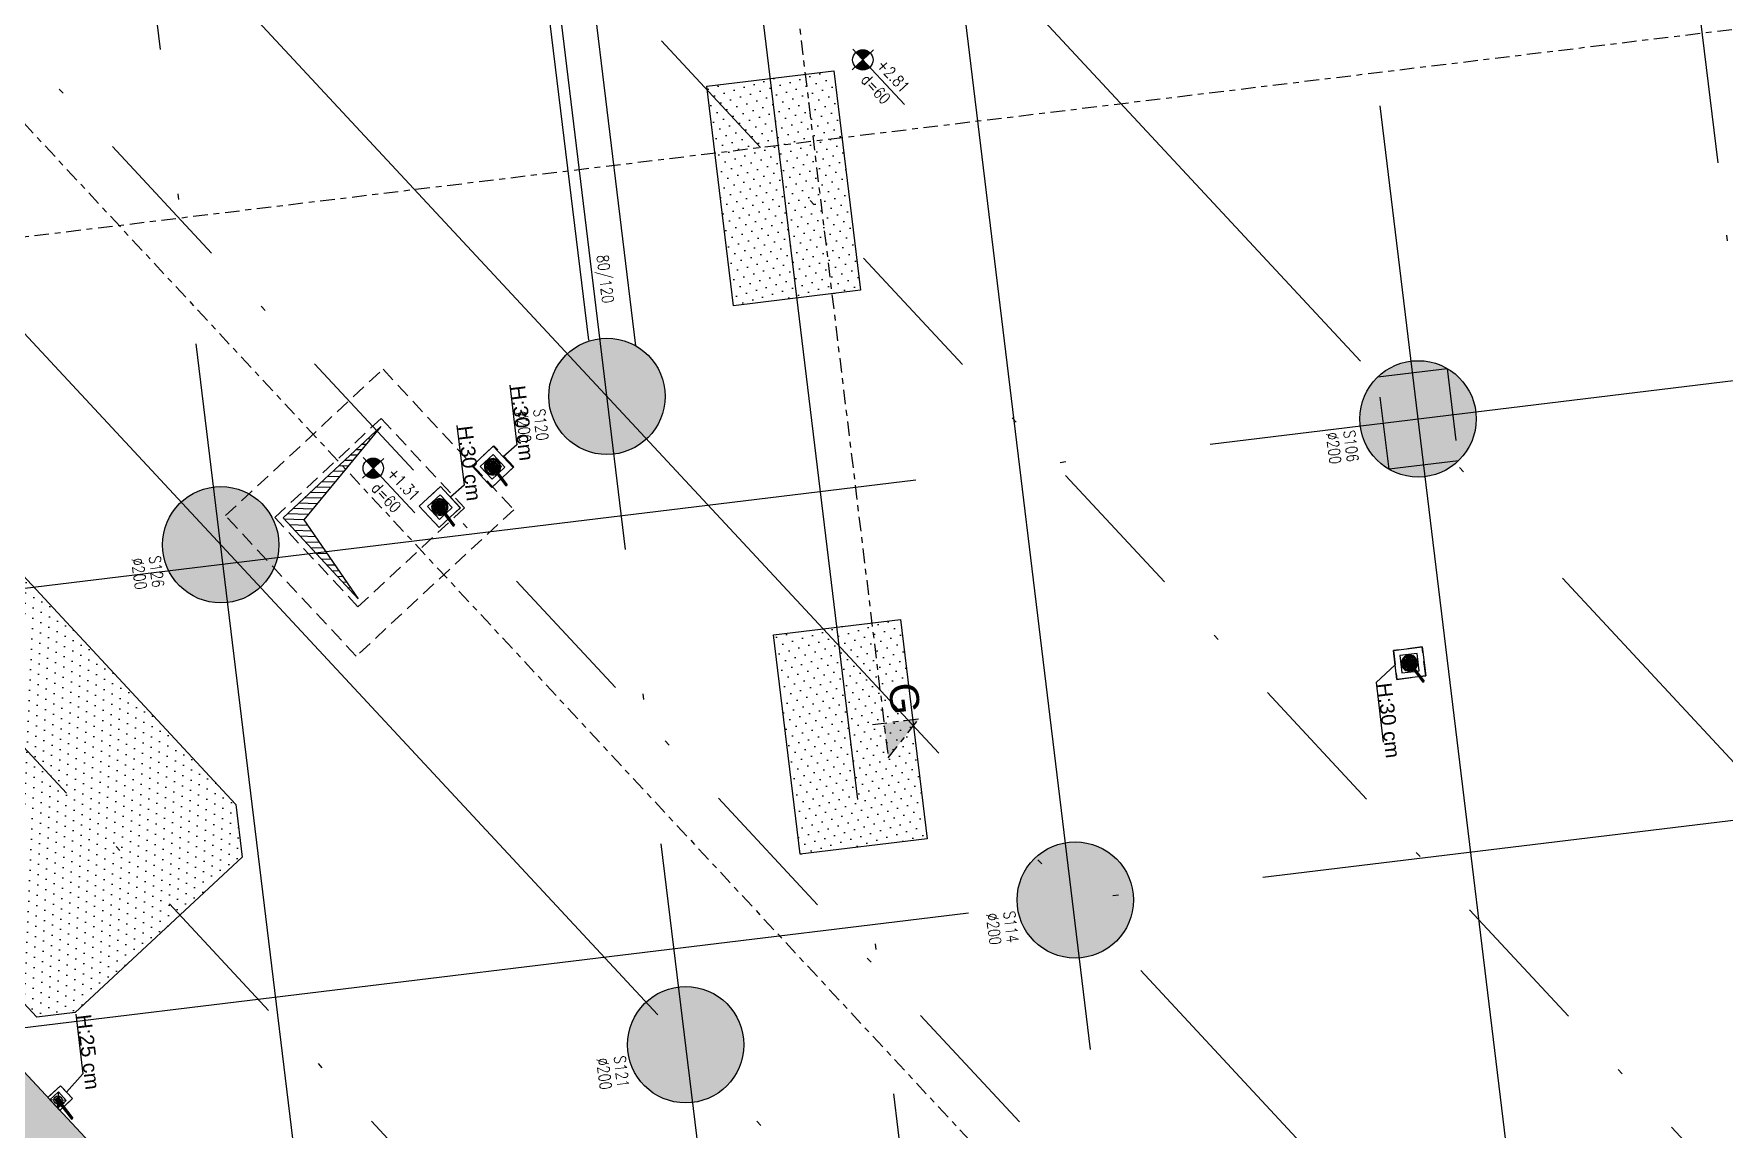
# Model space of a CAD drawing. Header units: millimetres. Extents: x 400408 to 401363, y 4543987 to 4544157.
# Drawn here: x 400448.41 to 400477.47, y 4544036.97 to 4544055.8 of the extents above; entities that cross this region are included whole.
import ezdxf
from ezdxf.enums import TextEntityAlignment as Align

# ---------------------------------------------------------------- set-up
doc = ezdxf.new("R2010")
doc.units = ezdxf.units.MM
for name, pattern in [('AKS', [3, 2.5, -0.25, 0, -0.25]), ('CENTER', [2, 1.25, -0.25, 0.25, -0.25]), ('CIZGI', [0.4, 0.25, -0.15]), ('CONTINU', [0]), ('DASHDOT2', [0.5, 0.25, -0.125, 0, -0.125]), ('HIDDEN', [0.375, 0.25, -0.125])]:
    doc.linetypes.add(name, pattern=pattern)
for name, color, linetype in [('aks prota', 2, 'AKS'), ('altlık_PROTA', 8, 'Continuous'), ('boşluk prota', 2, 'Continuous'), ('boşluk taraması prota', 252, 'Continuous'), ('kesit tarama prota', 252, 'Continuous'), ('kiriş boyutu prota', 6, 'Continuous'), ('kiriş prota', 6, 'Continuous'), ('kolon prota', 1, 'Continuous'), ('kolon tarama prota', 252, 'Continuous'), ('lkolon prota', 4, 'Continuous'), ('perde prota', 1, 'Continuous'), ('PRT-AL-TUNEL_EKSENI', 14, 'DASHDOT2'), ('PRT-MI-a_fit_drainage', 10, 'Continuous'), ('skesit prota', 7, 'Continuous'), ('st-s_kolon tarama', 252, 'Continuous'), ('st-s_level (kot)', 6, 'Continuous'), ('st-s_levelmark (kot işareti)', 4, 'Continuous'), ('temel prota', 6, 'Continuous'), ('tkesit prota', 7, 'Continuous'), ('tkolon prota', 6, 'Continuous')]:
    doc.layers.add(name, color=color, linetype=linetype)
doc.styles.add('Arial', font='Arial.ttf')
doc.styles.add('OLCU', font='romanstw.shx')
doc.styles.add('TKIRIS', font='romanstw.shx')
doc.styles.add('tkolon', font='romanstw.shx')
pattern_1 = [(312.923994, (399610.2897, 4544334.8982), (0.170302485, 0.049990168), [0, -0.15875])]

# ---------------------------------------------------------------- blocks, each defined once
blk = doc.blocks.new('MEKANİK+2.81')
at = {"layer": 'altlık_PROTA'}
for points in [[(55204, -31808), (55302, -31808), (55280, -31770), (55538, -31620), (55523, -31594), (55265, -31744), (55243, -31706), (55184, -31808)], [(49953, -47054), (50050, -47054), (50028, -47016), (50287, -46866), (50272, -46840), (50013, -46990), (49991, -46951), (49932, -47054)], [(50529, -48038), (50627, -48038), (50605, -48000), (50863, -47850), (50848, -47824), (50590, -47974), (50568, -47936), (50509, -48038)], [(59859, -55783), (59956, -55783), (59934, -55745), (60193, -55596), (60178, -55570), (59919, -55719), (59897, -55681), (59838, -55783)]]:
    blk.add_hatch(color=256, dxfattribs=at).paths.add_polyline_path(points, flags=0)
for p, q in [((54934, -32058), (54934, -31558)), ((54934, -31558), (55434, -31558)), ((55334, -31658), (55034, -31658)), ((55034, -31658), (55034, -31958)), ((55179, -31668), (55179, -31688)), ((55189, -31688), (55189, -31668)), ((55523, -31594), (55265, -31744)), ((55265, -31744), (55523, -31594)), ((55280, -31770), (55538, -31620)), ((55280, -31770), (55538, -31620)), ((55334, -31704), (55334, -31658)), ((55434, -31558), (55434, -32058)), ((55538, -31620), (55523, -31594)), ((55538, -31620), (55523, -31594)), ((55034, -31958), (55334, -31958)), ((55064, -31803), (55044, -31803)), ((55044, -31813), (55064, -31813)), ((55084, -31808), (55184, -31808)), ((55109, -31803), (55089, -31803)), ((55089, -31813), (55109, -31813)), ((55154, -31803), (55134, -31803)), ((55134, -31813), (55154, -31813)), ((55179, -31713), (55179, -31733)), ((55179, -31758), (55179, -31778)), ((55179, -31837), (55179, -31857)), ((55179, -31883), (55179, -31903)), ((55179, -31928), (55179, -31948)), ((55243, -31706), (55184, -31808)), ((55243, -31706), (55184, -31808)), ((55184, -31908), (55184, -31708)), ((55184, -31808), (55302, -31808)), ((55302, -31808), (55184, -31808)), ((55189, -31733), (55189, -31713)), ((55189, -31778), (55189, -31758)), ((55189, -31857), (55189, -31837)), ((55189, -31903), (55189, -31883)), ((55189, -31948), (55189, -31928)), ((55213, -31813), (55233, -31813)), ((55265, -31744), (55243, -31706)), ((55265, -31744), (55243, -31706)), ((55258, -31813), (55278, -31813)), ((55302, -31808), (55280, -31770)), ((55280, -31770), (55302, -31808)), ((55324, -31803), (55304, -31803)), ((55304, -31813), (55324, -31813)), ((55334, -31958), (55334, -31738)), ((55434, -32058), (54934, -32058)), ((55184, -32058), (55444, -32419)), ((55444, -32419), (56479, -32419)), ((48575, -46592), (49609, -46592)), ((49583, -46998), (49988, -46704)), ((49609, -46592), (49785, -46851)), ((49988, -46704), (50282, -47109)), ((49877, -47403), (49583, -46998)), ((49966, -46844), (49723, -47020)), ((49723, -47020), (49899, -47263)), ((49832, -47054), (49932, -47054)), ((49846, -46943), (49858, -46960)), ((49866, -46954), (49854, -46937)), ((49873, -46980), (49884, -46996)), ((49892, -46990), (49881, -46974)), ((49906, -47067), (49889, -47079)), ((49895, -47087), (49911, -47075)), ((49899, -47016), (49911, -47033)), ((49899, -47263), (50142, -47087)), ((49919, -47027), (49907, -47010)), ((49991, -46951), (49932, -47054)), ((49991, -46951), (49932, -47054)), ((49932, -47154), (49932, -46954)), ((49932, -47054), (50050, -47054)), ((50050, -47054), (49932, -47054)), ((49946, -47080), (49958, -47097)), ((49966, -47091), (49954, -47075)), ((50054, -46966), (49966, -46844)), ((50013, -46990), (49991, -46951)), ((50013, -46990), (49991, -46951)), ((50272, -46840), (50013, -46990)), ((50013, -46990), (50272, -46840)), ((50043, -46967), (50026, -46979)), ((50028, -47016), (50287, -46866)), ((50028, -47016), (50287, -46866)), ((50050, -47054), (50028, -47016)), ((50028, -47016), (50050, -47054)), ((50142, -47087), (50072, -46990)), ((50287, -46866), (50272, -46840)), ((50287, -46866), (50272, -46840)), ((49832, -47120), (49816, -47132)), ((49822, -47140), (49838, -47128)), ((49869, -47094), (49853, -47105)), ((49859, -47113), (49875, -47102)), ((50282, -47109), (49877, -47403)), ((49972, -47117), (49984, -47133)), ((49992, -47127), (49980, -47111)), ((49999, -47154), (50011, -47170)), ((50019, -47164), (50007, -47148)), ((49151, -47576), (50186, -47576)), ((50186, -47576), (50362, -47836)), ((50159, -47983), (50564, -47689)), ((50542, -47828), (50299, -48005)), ((50422, -47928), (50434, -47944)), ((50442, -47938), (50430, -47922)), ((50469, -47974), (50457, -47958)), ((50568, -47936), (50509, -48038)), ((50568, -47936), (50509, -48038)), ((50509, -48138), (50509, -47938)), ((50630, -47950), (50542, -47828)), ((50564, -47689), (50858, -48093)), ((50590, -47974), (50568, -47936)), ((50590, -47974), (50568, -47936)), ((50848, -47824), (50590, -47974)), ((50590, -47974), (50848, -47824)), ((50619, -47952), (50603, -47963)), ((50605, -48000), (50863, -47850)), ((50605, -48000), (50863, -47850)), ((50863, -47850), (50848, -47824)), ((50863, -47850), (50848, -47824)), ((50453, -48387), (50159, -47983)), ((50299, -48005), (50475, -48247)), ((50409, -48104), (50392, -48116)), ((50398, -48124), (50414, -48112)), ((50409, -48038), (50509, -48038)), ((50445, -48078), (50429, -48090)), ((50435, -48098), (50451, -48086)), ((50449, -47964), (50461, -47980)), ((50858, -48093), (50453, -48387)), ((50482, -48051), (50465, -48063)), ((50471, -48071), (50488, -48059)), ((50475, -48001), (50487, -48017)), ((50475, -48247), (50718, -48071)), ((50495, -48011), (50483, -47995)), ((50509, -48038), (50627, -48038)), ((50627, -48038), (50509, -48038)), ((50522, -48065), (50534, -48081)), ((50542, -48075), (50530, -48059)), ((50548, -48101), (50560, -48118)), ((50568, -48112), (50557, -48096)), ((50575, -48138), (50587, -48154)), ((50595, -48148), (50583, -48132)), ((50627, -48038), (50605, -48000)), ((50605, -48000), (50627, -48038)), ((50718, -48071), (50648, -47975)), ((58406, -55304), (59441, -55304)), ((59441, -55304), (59720, -55622)), ((59599, -55710), (59842, -55534)), ((59775, -55953), (59599, -55710)), ((60018, -55776), (59775, -55953)), ((59847, -55728), (59782, -55775)), ((59782, -55775), (59829, -55839)), ((59788, -55783), (59838, -55783)), ((59809, -55799), (59805, -55801)), ((59810, -55798), (59809, -55798)), ((59811, -55809), (59815, -55807)), ((59812, -55756), (59815, -55760)), ((59815, -55760), (59815, -55761)), ((59819, -55791), (59815, -55794)), ((59815, -55807), (59815, -55806)), ((59819, -55766), (59823, -55771)), ((59823, -55754), (59820, -55751)), ((59821, -55802), (59825, -55799)), ((59824, -55755), (59823, -55754)), ((59830, -55783), (59825, -55787)), ((59831, -55765), (59827, -55760)), ((59827, -55776), (59830, -55781)), ((59829, -55839), (59894, -55792)), ((59831, -55795), (59836, -55791)), ((59838, -55775), (59835, -55771)), ((59897, -55681), (59838, -55783)), ((59897, -55681), (59838, -55783)), ((59838, -55833), (59838, -55733)), ((59838, -55783), (59956, -55783)), ((59956, -55783), (59838, -55783)), ((59838, -55791), (59841, -55796)), ((59844, -55773), (59840, -55776)), ((59842, -55534), (60018, -55776)), ((59845, -55802), (59849, -55807)), ((59849, -55791), (59846, -55786)), ((59860, -55746), (59847, -55728)), ((59857, -55801), (59853, -55796)), ((59861, -55807), (59861, -55806)), ((59864, -55810), (59861, -55807)), ((59894, -55792), (59887, -55783)), ((59919, -55719), (59897, -55681)), ((59919, -55719), (59897, -55681)), ((60178, -55570), (59919, -55719)), ((59919, -55719), (60178, -55570)), ((59934, -55745), (60193, -55596)), ((59934, -55745), (60193, -55596)), ((59956, -55783), (59934, -55745)), ((59934, -55745), (59956, -55783)), ((60193, -55596), (60178, -55570)), ((60193, -55596), (60178, -55570)), ((59853, -55812), (59853, -55813)), ((59853, -55813), (59856, -55816))]:
    blk.add_line(p, q, dxfattribs=at)
for centre, radius, start, end in [((55184, -31808), 140, 92.0467, 177.9533), ((55184, -31808), 140, 36.2096, 87.9533), ((55184, -31808), 140, 182.0467, 267.9533), ((55184, -31808), 120, 92.388, 177.612), ((55184, -31808), 120, 182.388, 267.612), ((55184, -31808), 95, 93.017, 176.983), ((55184, -31808), 95, 183.017, 266.983), ((55184, -31808), 75, 93.8226, 176.1774), ((55184, -31808), 75, 183.8226, 266.1774), ((55184, -31808), 59, 60, 180), ((55184, -31808), 59, 180, 0), ((55184, -31808), 50, 95.7392, 174.2608), ((55184, -31808), 50, 185.7392, 264.2608), ((55184, -31808), 30, 99.5941, 170.4059), ((55184, -31837), 29.5, 90, 270), ((55184, -31808), 30, 189.5941, 260.4059), ((55184, -31778), 29.5, 27.1261, 90), ((55184, -31808), 120, 37.2451, 87.612), ((55184, -31808), 95, 60.008, 86.983), ((55184, -31808), 75, 60.009, 86.1774), ((55184, -31808), 50, 60.0101, 84.2608), ((55184, -31808), 30, 59.9958, 80.4059), ((55184, -31808), 95, 273.017, 356.983), ((55184, -31808), 75, 273.8226, 356.1774), ((55184, -31808), 140, 272.0467, 357.9533), ((55184, -31808), 120, 272.388, 357.612), ((55184, -31808), 50, 275.7392, 354.2608), ((55184, -31808), 30, 279.5941, 350.4059), ((55184, -31808), 120, 2.388, 22.7634), ((55184, -31808), 140, 2.0467, 23.7946), ((49932, -47054), 140, 128.0467, 213.9533), ((49932, -47054), 120, 128.388, 213.612), ((49932, -47054), 95, 129.017, 212.983), ((49932, -47054), 140, 38.0467, 123.9533), ((49932, -47054), 75, 129.8226, 212.1774), ((49932, -47054), 120, 38.388, 123.612), ((49932, -47054), 59, 60, 180), ((49932, -47054), 59, 180, 0), ((49932, -47054), 95, 60, 122.983), ((49932, -47054), 50, 131.7392, 210.2608), ((49932, -47054), 75, 60.002, 122.1774), ((49932, -47054), 50, 221.7392, 300.2608), ((49932, -47054), 30, 135.5941, 206.4059), ((49932, -47083), 29.5, 90, 270), ((49932, -47054), 50, 60.0057, 120.2608), ((49932, -47054), 30, 225.5941, 296.4059), ((49932, -47054), 30, 60.0024, 116.4059), ((49932, -47024), 29.5, 27.1261, 90), ((49932, -47054), 30, 315.5941, 358.0812), ((49932, -47054), 50, 311.7392, 359.9908), ((49932, -47054), 75, 309.8226, 359.9908), ((49932, -47054), 95, 309.017, 359.9908), ((49932, -47054), 120, 308.388, 22.7871), ((49932, -47054), 140, 308.0467, 23.8173), ((49932, -47054), 140, 218.0467, 303.9533), ((49932, -47054), 120, 218.388, 303.612), ((49932, -47054), 95, 219.017, 302.983), ((49932, -47054), 75, 219.8226, 302.1774), ((50509, -48038), 140, 128.0467, 213.9533), ((50509, -48038), 120, 128.388, 213.612), ((50509, -48038), 140, 38.0467, 123.9533), ((50509, -48038), 120, 38.388, 123.612), ((50509, -48038), 95, 60, 122.983), ((50509, -48038), 140, 218.0467, 303.9533), ((50509, -48038), 95, 129.017, 212.983), ((50509, -48038), 120, 218.388, 303.612), ((50509, -48038), 75, 129.8226, 212.1774), ((50509, -48038), 95, 219.017, 302.983), ((50509, -48038), 59, 60, 180), ((50509, -48038), 59, 180, 0), ((50509, -48038), 75, 219.8226, 302.1774), ((50509, -48038), 50, 131.7392, 210.2608), ((50509, -48038), 75, 60.002, 122.1774), ((50509, -48038), 50, 221.7392, 300.2608), ((50509, -48038), 30, 135.5941, 206.4059), ((50509, -48067), 29.5, 90, 270), ((50509, -48038), 50, 60.0057, 120.2608), ((50509, -48038), 30, 225.5941, 296.4059), ((50509, -48038), 30, 60.0024, 116.4059), ((50509, -48008), 29.5, 27.1261, 90), ((50509, -48038), 30, 315.5941, 358.0812), ((50509, -48038), 50, 311.7392, 359.9908), ((50509, -48038), 75, 309.8226, 359.9908), ((50509, -48038), 95, 309.017, 359.9908), ((50509, -48038), 120, 308.388, 22.7871), ((50509, -48038), 140, 308.0467, 23.8173), ((59838, -55783), 37.3, 133.6967, 208.3033), ((59838, -55783), 33, 59.8226, 180), ((59838, -55783), 33, 180, 0), ((59838, -55783), 32, 134.9893, 207.0107), ((59838, -55783), 25.3, 137.3831, 204.6169), ((59838, -55783), 32, 224.9893, 297.0107), ((59838, -55783), 20, 140.4775, 201.5225), ((59838, -55783), 37.3, 60.0116, 118.3033), ((59838, -55783), 25.3, 227.3831, 294.6169), ((59838, -55800), 16.5, 90, 270), ((59838, -55783), 32, 60.0056, 117.0107), ((59838, -55783), 13.3, 148.0243, 193.9757), ((59838, -55783), 20, 230.4775, 291.5225), ((59838, -55783), 25.3, 60.8299, 114.6169), ((59838, -55783), 8, 164.6822, 177.3178), ((59838, -55783), 20, 62.6865, 111.5225), ((59838, -55783), 13.3, 238.0243, 283.9757), ((59838, -55783), 13.3, 60.0072, 103.9757), ((59838, -55783), 8, 254.6822, 267.3178), ((59838, -55767), 16.5, 30, 90), ((59838, -55783), 8, 74.6822, 87.3178), ((59838, -55783), 8, 344.6822, 357.3178), ((59838, -55783), 13.3, 328.0243, 359.9926), ((59838, -55783), 20, 320.4775, 357.1045), ((59838, -55783), 25.3, 317.3831, 357.7234), ((59838, -55783), 32, 314.9893, 358.2021), ((59838, -55783), 37.3, 313.6967, 358.4607), ((59838, -55783), 37.3, 223.6967, 298.3033)]:
    blk.add_arc(centre, radius, start, end, dxfattribs=at)
at = {"layer": 'altlık_PROTA', "style": 'Arial'}
for s, p in [('H:30 cm', (55467, -32406)), ('H:30 cm', (48598, -46579)), ('H:30 cm', (49174, -47563)), ('H:25 cm', (58430, -55291))]:
    blk.add_text(s, height=250, dxfattribs=at).set_placement(p)
blk = doc.blocks.new('PLAN_KOT')
at = {"layer": 'st-s_levelmark (kot işareti)'}
h = blk.add_hatch(color=256, dxfattribs=at)
h.paths.add_polyline_path([(0, 17.5, 0.414214), (-17.5, 0), (0, 0)])
h.paths.add_polyline_path([(17.5, 0), (0, 0), (0, -17.5, 0.414214)])
for p, q in [((105, 0), (-25, 0)), ((0, 25), (0, -25))]:
    blk.add_line(p, q, dxfattribs=at)
blk.add_circle((0, 0), 17.5, dxfattribs=at)
at = {"layer": 'st-s_level (kot)', "color": 6, "style": 'OLCU', "width": 0.8}
for tag, p in [('KOT', (22.7, 9.8)), ('DÖŞEME_KALINLIĞI', (22.7, -27.6))]:
    blk.add_attdef(tag, p, '', height=20, dxfattribs=at)
blk = doc.blocks.new('YER SUZGECI_20x20')
at = {"color": 2}
blk.add_lwpolyline([(-20, 0), (0, 0), (0, 20), (-20, 20)], close=True, dxfattribs=at)
for points in [[(0, 20), (-20, 0)], [(-20, 20), (0, 0)]]:
    blk.add_lwpolyline(points, dxfattribs=at)
blk.add_circle((-10, 10), 7, dxfattribs=at)

msp = doc.modelspace()

# ---------------------------------------------------------------- hatches: boundary and pattern name
at = {"layer": 'boşluk taraması prota', "ltscale": 2}
h = msp.add_hatch(dxfattribs=at)
h.set_pattern_fill('ANSI31', color=256, scale=0.03, angle=-47.076, style=0)
h.set_pattern_definition([(357.923994, (399673.28804, 4544281.587555), (0.003450452, 0.095187483), [])])
h.paths.add_polyline_path([(400454.375, 4544049.043), (400453.046, 4544047.444), (400453.985, 4544046.085), (400452.691, 4544047.477)])
at = {"layer": 'kesit tarama prota'}
h = msp.add_hatch(color=256, dxfattribs=at)
h.dxf.hatch_style = 1
h.paths.add_polyline_path([(400463.621, 4544044.015), (400463.098, 4544043.347), (400463.025, 4544043.942)])
at = {"layer": 'kolon tarama prota'}
h = msp.add_hatch(color=256, dxfattribs=at)
h.dxf.hatch_style = 1
h.paths.add_polyline_path([(400442.735, 4544043.866), (400440.834, 4544059.492), (400431.844, 4544069.158), (400438.87, 4544075.692), (400436.771, 4544092.974), (400475.586, 4544097.688), (400488.037, 4543995.155), (400469.195, 4544015.415), (400469.653, 4544011.64), (400470.116, 4544011.142), (400470.068, 4544011.539), (400490.533, 4543989.535), (400477.132, 4544099.89), (400434.743, 4544094.743), (400436.987, 4544076.262), (400429.442, 4544069.245), (400439.097, 4544058.863), (400441.059, 4544042.73), (400461.517, 4544020.733), (400461.565, 4544020.336), (400462.029, 4544019.838), (400461.57, 4544023.613), (400459.417, 4544025.929), (400461.467, 4544027.835), (400459.683, 4544029.754), (400459.463, 4544029.55), (400461.043, 4544027.851), (400459.212, 4544026.148)])
h = msp.add_hatch(dxfattribs=at)
h.set_pattern_fill('DOTS', color=2, scale=0.1, angle=-47.076)
h.set_pattern_definition(pattern_1)
h.paths.add_polyline_path([(400462.623, 4544051.387), (400462.165, 4544055.16), (400459.981, 4544054.895), (400460.439, 4544051.122)])
h = msp.add_hatch(color=256, dxfattribs=at)
h.dxf.hatch_style = 1
edge = h.paths.add_edge_path()
edge.add_arc((400458.261, 4544049.564), 1, -47.076, 312.924)
h = msp.add_hatch(color=256, dxfattribs=at)
h.dxf.hatch_style = 1
edge = h.paths.add_edge_path()
edge.add_arc((400472.209, 4544049.177), 1, -47.076, 312.924)
h = msp.add_hatch(color=256, dxfattribs=at)
h.dxf.hatch_style = 1
edge = h.paths.add_edge_path()
edge.add_arc((400451.62, 4544047.013), 1, -47.076, 312.924)
h = msp.add_hatch(dxfattribs=at)
h.set_pattern_fill('DOTS', color=2, scale=0.1, angle=-47.076)
h.set_pattern_definition(pattern_1)
h.paths.add_polyline_path([(400463.768, 4544041.957), (400463.318, 4544045.73), (400461.13, 4544045.464), (400461.58, 4544041.691)])
h = msp.add_hatch(color=256, dxfattribs=at)
h.dxf.hatch_style = 1
edge = h.paths.add_edge_path()
edge.add_arc((400466.313, 4544040.906), 1, -47.076, 312.924)
h = msp.add_hatch(color=256, dxfattribs=at)
h.dxf.hatch_style = 1
edge = h.paths.add_edge_path()
edge.add_arc((400459.615, 4544038.417), 1, -47.076, 312.924)
at = {"layer": 'st-s_kolon tarama', "ltscale": 0.001}
h = msp.add_hatch(dxfattribs=at)
h.set_pattern_fill('DOTS', color=253, scale=0.1, angle=6.9318)
h.set_pattern_definition([(150.93183, (400475.30194, 4544076.1986), (-0.1465058, -0.10018987), [0, -0.15875])])
h.paths.add_polyline_path([(400445.671, 4544048.056), (400446.648, 4544048.174), (400451.879, 4544042.55), (400451.989, 4544041.641), (400449.116, 4544038.969), (400448.456, 4544038.889), (400443.097, 4544044.65), (400442.987, 4544045.559)])

# ---------------------------------------------------------------- linework, layer by layer
at = {"layer": 'aks prota', "ltscale": 10}
for p, q in [((400478.198, 4543999.861), (400465.802, 4544101.936)), ((400478.198, 4543999.861), (400465.802, 4544101.936)), ((400478.198, 4543999.861), (400465.802, 4544101.936)), ((400470.204, 4544008.457), (400458.953, 4544101.104)), ((400470.204, 4544008.457), (400458.953, 4544101.104)), ((400466.206, 4544012.755), (400455.528, 4544100.688)), ((400466.206, 4544012.755), (400455.528, 4544100.688)), ((400466.206, 4544012.755), (400455.528, 4544100.688)), ((400462.209, 4544017.053), (400452.103, 4544100.272)), ((400462.209, 4544017.053), (400452.103, 4544100.271)), ((400454.214, 4544025.649), (400445.253, 4544099.44)), ((400454.214, 4544025.649), (400445.253, 4544099.44)), ((400454.214, 4544025.649), (400445.253, 4544099.44)), ((400512.214, 4544006.089), (400428.167, 4544096.459)), ((400512.214, 4544006.089), (400428.167, 4544096.459)), ((400504.965, 4543999.347), (400420.917, 4544089.717)), ((400504.965, 4543999.347), (400420.917, 4544089.717)), ((400500.132, 4543994.852), (400416.084, 4544085.222)), ((400438.755, 4544045.114), (400485.114, 4544050.744)), ((400438.755, 4544045.114), (400485.114, 4544050.744)), ((400438.755, 4544045.114), (400485.114, 4544050.744)), ((400439.659, 4544037.669), (400486.019, 4544043.299)), ((400439.659, 4544037.669), (400486.019, 4544043.299)), ((400439.659, 4544037.669), (400486.019, 4544043.299))]:
    msp.add_line(p, q, dxfattribs=at)
at = {"layer": 'boşluk prota', "ltscale": 0.05}
msp.add_lwpolyline([(400454.375, 4544049.043), (400453.046, 4544047.444), (400453.985, 4544046.085), (400452.691, 4544047.477)], close=True, dxfattribs=at)
at = {"layer": 'kiriş prota'}
for points in [[(400458.76, 4544050.43), (400458.02, 4544056.524), (400463.679, 4544057.211), (400463.606, 4544057.807), (400457.948, 4544057.12), (400456.911, 4544065.653)], [(400457.189, 4544056.729), (400457.942, 4544050.532)], [(400448.456, 4544038.889), (400443.097, 4544044.65), (400442.987, 4544045.559), (400445.671, 4544048.056), (400446.648, 4544048.174), (400451.879, 4544042.55), (400451.989, 4544041.641), (400449.116, 4544038.969), (400448.456, 4544038.889)]]:
    msp.add_lwpolyline(points, dxfattribs=at)
at = {"layer": 'kolon prota', "color": 5, "linetype": 'HIDDEN', "ltscale": 5}
msp.add_lwpolyline([(400472.708, 4544050.044), (400472.901, 4544048.455), (400471.71, 4544048.311), (400471.517, 4544049.899)], close=True, dxfattribs=at)
at = {"layer": 'kolon prota', "color": 1}
for centre in [(400458.261, 4544049.564), (400472.209, 4544049.177), (400451.62, 4544047.013), (400466.313, 4544040.906), (400459.615, 4544038.417)]:
    msp.add_circle(centre, 1, dxfattribs=at)
at = {"layer": 'perde prota'}
msp.add_lwpolyline([(400469.195, 4544015.415), (400488.037, 4543995.155), (400475.586, 4544097.688), (400436.771, 4544092.974), (400438.87, 4544075.692), (400431.844, 4544069.158), (400440.834, 4544059.492), (400442.735, 4544043.866), (400459.212, 4544026.148)], dxfattribs=at)
at = {"layer": 'PRT-AL-TUNEL_EKSENI', "ltscale": 10}
for p, q in [((400484.744, 4543992.822), (400471.411, 4544102.617)), ((400424.469, 4544093.02), (400508.516, 4544002.65)), ((400418.501, 4544087.469), (400502.548, 4543997.099)), ((400412.533, 4544081.919), (400496.58, 4543991.549))]:
    msp.add_line(p, q, dxfattribs=at)
at = {"layer": 'PRT-MI-a_fit_drainage', "color": 2, "linetype": 'CIZGI'}
for points in [[(400456.658, 4544048.35), (400456.318, 4544048.716), (400455.952, 4544048.376), (400456.292, 4544048.01)], [(400455.74, 4544047.649), (400455.399, 4544048.015), (400455.033, 4544047.675), (400455.374, 4544047.309)], [(400472.34, 4544044.76), (400472.28, 4544045.256), (400471.784, 4544045.196), (400471.844, 4544044.699)], [(400448.866, 4544037.713), (400448.647, 4544037.509), (400448.851, 4544037.289), (400449.071, 4544037.493)]]:
    msp.add_lwpolyline(points, close=True, dxfattribs=at)
at = {"layer": 'skesit prota', "linetype": 'CENTER', "ltscale": 0.2}
for p, q in [((400463.621, 4544044.015), (400462.727, 4544043.906)), ((400463.098, 4544043.347), (400463.621, 4544044.015))]:
    msp.add_line(p, q, dxfattribs=at)
for points in [[(400455.897, 4544102.638), (400463.098, 4544043.347)], [(400455.897, 4544102.638), (400463.098, 4544043.347)], [(400427.999, 4544076.019), (400492.88, 4544006.257)], [(400490.161, 4544057.391), (400436.179, 4544050.836)]]:
    msp.add_lwpolyline(points, dxfattribs=at)
at = {"layer": 'temel prota'}
for points in [[(400462.165, 4544055.16), (400462.623, 4544051.387), (400460.439, 4544051.122), (400459.981, 4544054.895)], [(400463.31, 4544045.729), (400463.768, 4544041.957), (400461.584, 4544041.692), (400461.126, 4544045.464)]]:
    msp.add_lwpolyline(points, close=True, dxfattribs=at)
at = {"layer": 'temel prota', "color": 5, "linetype": 'HIDDEN'}
for points in [[(400454.411, 4544050.032), (400456.658, 4544047.616), (400453.949, 4544045.096), (400451.702, 4544047.513)], [(400454.38, 4544049.184), (400455.81, 4544047.647), (400453.98, 4544045.944), (400452.55, 4544047.482)]]:
    msp.add_lwpolyline(points, close=True, dxfattribs=at)

# ---------------------------------------------------------------- block references
at = {"xscale": 0.001, "yscale": 0.001, "zscale": 0.001, "rotation": 276.9239939574845}
msp.add_blockref('MEKANİK+2.81', (400496.985, 4544103.593), dxfattribs=at)
at = {"layer": 'PRT-MI-a_fit_drainage', "color": 2, "xscale": 0.01, "yscale": 0.01, "zscale": 0.01}
for p, rotation in [((400456.31, 4544048.504), 132.9239939575354), ((400455.392, 4544047.803), 132.9239939575354), ((400472.149, 4544045.089), 96.9239939575301), ((400448.681, 4544037.472), 222.9239939575287)]:
    msp.add_blockref('YER SUZGECI_20x20', p, dxfattribs=dict(at, rotation=rotation))
at = {"layer": 'st-s_level (kot)', "linetype": 'CONTINU', "ltscale": 0.1, "xscale": 0.01, "yscale": 0.01, "zscale": 0.01, "rotation": 312.9239939575232}
for p, values in [((400462.661, 4544055.348), {'KOT': '+2.81', 'DÖŞEME_KALINLIĞI': 'd=60'}), ((400454.242, 4544048.328), {'KOT': '+1.31', 'DÖŞEME_KALINLIĞI': 'd=60'})]:
    msp.add_blockref('PLAN_KOT', p, dxfattribs=at).add_auto_attribs(values)

# ---------------------------------------------------------------- texts
at = {"layer": 'kiriş boyutu prota', "ltscale": 0.05, "style": 'TKIRIS', "width": 0.8}
msp.add_text('80/120', height=0.2, rotation=276.924, dxfattribs=at).set_placement((400458.283, 4544051.166), align=Align.MIDDLE_RIGHT)
at = {"layer": 'lkolon prota', "style": 'tkolon', "width": 0.8}
for p in [(400456.696, 4544049.301), (400470.626, 4544048.934), (400450.086, 4544046.776), (400464.78, 4544040.669), (400458.081, 4544038.18)]:
    msp.add_text('%%C200', height=0.2, rotation=276.924, dxfattribs=at).set_placement(p)
at = {"layer": 'tkesit prota', "style": 'Arial'}
msp.add_text('G', height=0.5, rotation=276.924, dxfattribs=at).set_placement((400463.096, 4544044.608))
at = {"layer": 'tkolon prota', "style": 'tkolon', "width": 0.8}
for s, p in [('S120', (400456.993, 4544049.337)), ('S106', (400470.924, 4544048.97)), ('S126', (400450.384, 4544046.812)), ('S114', (400465.078, 4544040.705)), ('S121', (400458.379, 4544038.216))]:
    msp.add_text(s, height=0.2, rotation=276.924, dxfattribs=at).set_placement(p)

doc.saveas('drawing.dxf')
